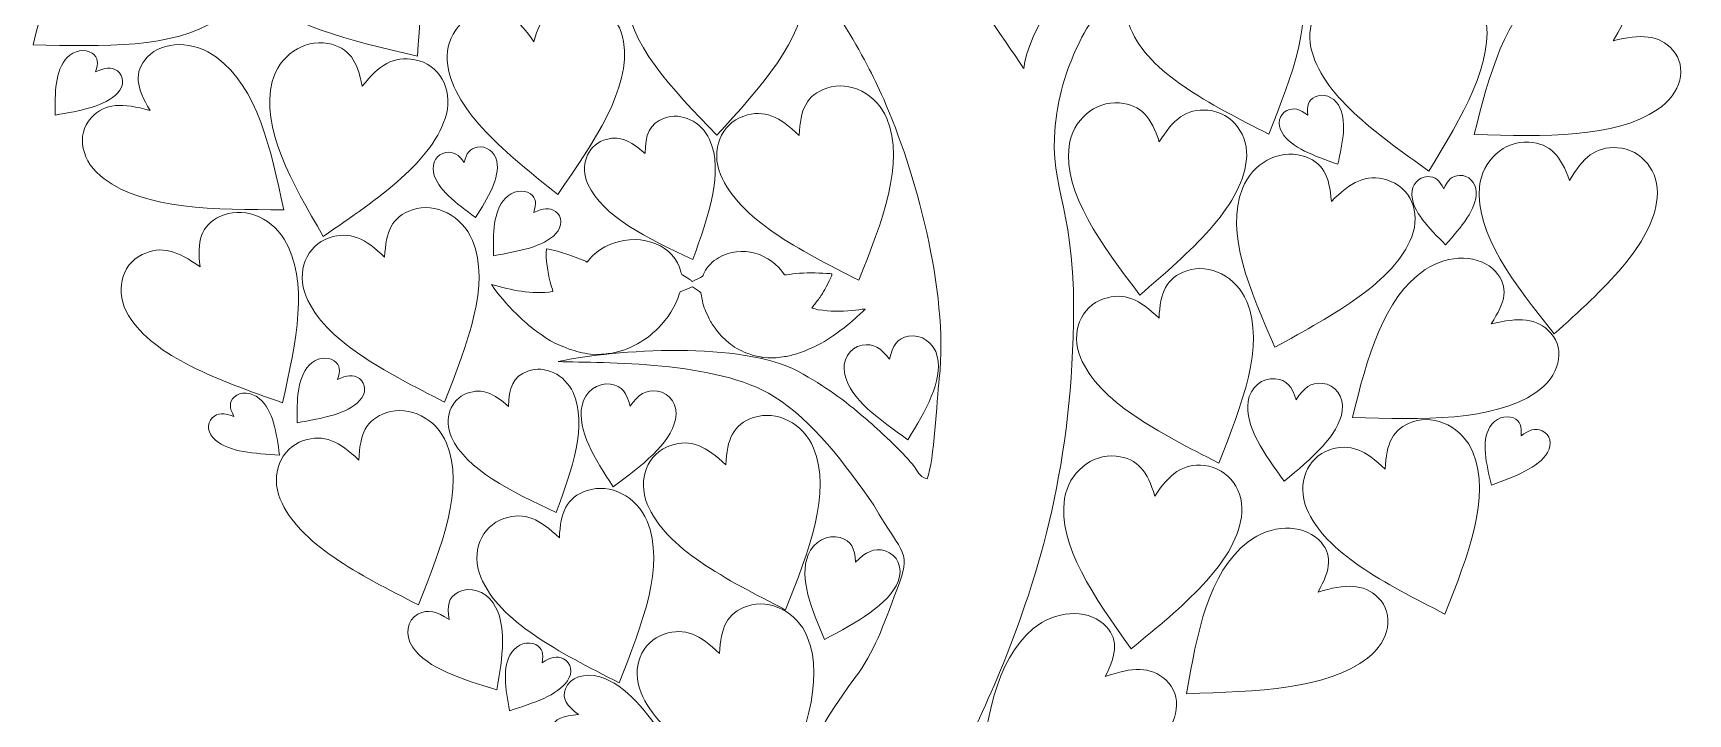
# Model space of a CAD drawing. Header units: centimetres. Extents: x -43.7 to 54.4, y -36.3 to 40.
# Drawn here: x 11.94 to 53.07, y -10.19 to 6.74 of the extents above; entities that cross this region are included whole.
import ezdxf

# ---------------------------------------------------------------- set-up
doc = ezdxf.new("R2010")
doc.units = ezdxf.units.CM
doc.header["$MEASUREMENT"] = 0
doc.layers.add('Layer 1', color=7, linetype='Continuous')

msp = doc.modelspace()

# ---------------------------------------------------------------- linework, layer by layer
at = {"layer": 'Layer 1', "color": 1, "lineweight": 9}
for points, knots in [([(34.7058, 19.96263), (33.8233, 20.14245), (31.81964, 20.88219), (30.5988, 19.05097), (30.5988, 19.05097), (30.49247, 18.89151), (29.99988, 16.45053), (29.77309, 15.8318), (29.77309, 15.8318), (29.71749, 15.78043), (29.68687, 15.66968), (29.67855, 15.45574), (29.67855, 15.45574), (29.64116, 14.49417), (29.99173, 14.30775), (30.44799, 13.57252), (30.44799, 13.57252), (30.69057, 13.18166), (33.49253, 9.90907), (34.62482, 8.68669), (34.62482, 8.68669), (35.21378, 7.83022), (36.57119, 5.85632), (36.57119, 5.85632), (36.57119, 5.85632), (36.62507, 6.73399), (37.85974, 8.46449), (38.42595, 9.06205), (38.42595, 9.06205), (38.84889, 9.5084), (39.22179, 9.86968), (39.73028, 10.1982), (39.73028, 10.1982), (40.09159, 10.43162), (43.32377, 11.0432), (43.79805, 11.0432), (43.79805, 11.0432), (43.91498, 11.00665), (44.14395, 10.95173), (44.56806, 10.82073), (44.56806, 10.82073), (44.02565, 10.71094), (43.34981, 10.3237), (42.90757, 10.20439), (42.90757, 10.20439), (42.58582, 10.11759), (42.42128, 10.05923), (42.11631, 9.95674), (42.11631, 9.95674), (41.7951, 9.84879), (40.14062, 8.7956), (39.85903, 8.70671), (39.85903, 8.70671), (39.86104, 8.70266), (39.86307, 8.69859), (39.86512, 8.69453), (39.86512, 8.69453), (39.46275, 8.32948), (38.36395, 7.29788), (38.06415, 6.73688), (38.06415, 6.73688), (37.78233, 6.20954), (37.50807, 5.53574), (37.38756, 4.75026), (37.38756, 4.75026), (37.11564, 2.97822), (37.81721, 2.58415), (37.80581, -0.12515), (37.80581, -0.12515), (37.78988, -3.91699), (36.98253, -6.69332), (35.96677, -9.16114), (35.96677, -9.16114), (35.60755, -10.03385), (35.17097, -10.86036), (34.81792, -11.82764), (34.81792, -11.82764), (34.05542, -13.91659), (33.78395, -14.43239), (33.23641, -16.98726), (33.23641, -16.98726), (32.64347, -19.75396), (32.49335, -22.79579), (33.25037, -25.6528), (33.25037, -25.6528), (33.35513, -26.0483), (33.51692, -26.30546), (33.58413, -26.69627), (33.58413, -26.69627), (33.10329, -26.69627), (32.80245, -26.7715), (32.4174, -26.78713), (32.4174, -26.78713), (31.99365, -26.80427), (31.53592, -26.7531), (31.11623, -26.7838), (31.11623, -26.7838), (30.42104, -26.83467), (30.07536, -26.88187), (29.29705, -26.87046), (29.29705, -26.87046), (29.29705, -26.87046), (28.85667, -26.8897), (28.85667, -26.8897), (28.85667, -26.8897), (28.71639, -26.92893), (28.79236, -26.89278), (28.71393, -26.9602), (28.71393, -26.9602), (28.71393, -26.9602), (27.15546, -26.9602), (27.15546, -26.9602), (27.15546, -26.9602), (27.15546, -26.9602), (27.24737, -24.79725), (27.24737, -24.79725), (27.24737, -24.79725), (27.5188, -22.25279), (27.51905, -21.56948), (28.16992, -18.92082), (28.16992, -18.92082), (28.93803, -15.79518), (30.67838, -11.54347), (32.36607, -9.29754), (32.36607, -9.29754), (32.85655, -8.6448), (33.06871, -8.01955), (33.41157, -7.10662), (33.41157, -7.10662), (33.78398, -6.11499), (33.59338, -6.31221), (32.84249, -5.00226), (32.84249, -5.00226), (32.11746, -3.96556), (31.32121, -2.90148), (30.35459, -2.29571), (30.35459, -2.29571), (28.93867, -1.40841), (26.14055, -1.4631), (24.99705, -1.43133), (24.99705, -1.43133), (26.40422, -1.11719), (29.58897, -0.92766), (30.94979, -1.67198), (30.94979, -1.67198), (31.67846, -2.07056), (32.04953, -2.35047), (32.66265, -2.87044), (32.66265, -2.87044), (32.93725, -3.10327), (33.56516, -3.69299), (33.79381, -3.97728), (33.79381, -3.97728), (33.96381, -4.18865), (33.93508, -4.26489), (34.16856, -4.34936), (34.16856, -4.34936), (34.33935, -3.86708), (34.40143, -2.43552), (34.46592, -1.84888), (34.46592, -1.84888), (34.70499, 0.32619), (33.85626, 3.34081), (33.0856, 5.09294), (33.0856, 5.09294), (32.94835, 5.40505), (32.81699, 5.6717), (32.67485, 5.9441), (32.67485, 5.9441), (31.95936, 7.31517), (30.92935, 8.70307), (29.94045, 9.71762), (29.94045, 9.71762), (29.43547, 10.23571), (26.33123, 10.58892), (25.90268, 10.86752), (25.90268, 10.86752), (25.9174, 10.86169), (25.91741, 10.86485), (25.91741, 10.86801), (25.91741, 10.86801), (24.62483, 10.82899), (22.46723, 9.3801), (21.76023, 7.94965), (21.76023, 7.94965), (21.78438, 7.94965), (21.80843, 7.95003), (21.83235, 7.9507), (21.83235, 7.9507), (21.76246, 7.92666), (21.76431, 7.90337), (21.76576, 7.87987), (21.76576, 7.87987), (21.9591, 8.0718), (21.90671, 8.10048), (22.00766, 8.43194), (22.00766, 8.43194), (22.1904, 9.03207), (22.4368, 9.55634), (22.76982, 10.03869), (22.76982, 10.03869), (24.88748, 13.1057), (28.24439, 11.50907), (28.97367, 11.48705), (28.97367, 11.48705), (28.72673, 11.98668), (28.53749, 12.48322), (28.29663, 13.03323), (28.29663, 13.03323), (28.06133, 13.57056), (27.85043, 14.10705), (27.68326, 14.66561), (27.68326, 14.66561), (26.88305, 17.33925), (26.43305, 19.89392), (26.87439, 22.41408), (26.87439, 22.41408), (27.48377, 20.1213), (28.77613, 16.77012), (28.77887, 16.76587), (28.77887, 16.76587), (29.01436, 18.13542), (29.89583, 19.58968), (30.87682, 20.25797), (30.87682, 20.25797), (32.34162, 21.25584), (33.65349, 20.34471), (34.7058, 19.96263)], [0, 0, 0, 0, 0.01724138, 0.01724138, 0.01724138, 0.01724138, 0.03448276, 0.03448276, 0.03448276, 0.03448276, 0.05172414, 0.05172414, 0.05172414, 0.05172414, 0.06896552, 0.06896552, 0.06896552, 0.06896552, 0.0862069, 0.0862069, 0.0862069, 0.0862069, 0.10344828, 0.10344828, 0.10344828, 0.10344828, 0.12068966, 0.12068966, 0.12068966, 0.12068966, 0.13793103, 0.13793103, 0.13793103, 0.13793103, 0.15517241, 0.15517241, 0.15517241, 0.15517241, 0.17241379, 0.17241379, 0.17241379, 0.17241379, 0.18965517, 0.18965517, 0.18965517, 0.18965517, 0.20689655, 0.20689655, 0.20689655, 0.20689655, 0.22413793, 0.22413793, 0.22413793, 0.22413793, 0.24137931, 0.24137931, 0.24137931, 0.24137931, 0.25862069, 0.25862069, 0.25862069, 0.25862069, 0.27586207, 0.27586207, 0.27586207, 0.27586207, 0.29310345, 0.29310345, 0.29310345, 0.29310345, 0.31034483, 0.31034483, 0.31034483, 0.31034483, 0.32758621, 0.32758621, 0.32758621, 0.32758621, 0.34482759, 0.34482759, 0.34482759, 0.34482759, 0.36206897, 0.36206897, 0.36206897, 0.36206897, 0.37931034, 0.37931034, 0.37931034, 0.37931034, 0.39655172, 0.39655172, 0.39655172, 0.39655172, 0.4137931, 0.4137931, 0.4137931, 0.4137931, 0.43103448, 0.43103448, 0.43103448, 0.43103448, 0.44827586, 0.44827586, 0.44827586, 0.44827586, 0.46551724, 0.46551724, 0.46551724, 0.46551724, 0.48275862, 0.48275862, 0.48275862, 0.48275862, 0.5, 0.5, 0.5, 0.5, 0.51724138, 0.51724138, 0.51724138, 0.51724138, 0.53448276, 0.53448276, 0.53448276, 0.53448276, 0.55172414, 0.55172414, 0.55172414, 0.55172414, 0.56896552, 0.56896552, 0.56896552, 0.56896552, 0.5862069, 0.5862069, 0.5862069, 0.5862069, 0.60344828, 0.60344828, 0.60344828, 0.60344828, 0.62068966, 0.62068966, 0.62068966, 0.62068966, 0.63793103, 0.63793103, 0.63793103, 0.63793103, 0.65517241, 0.65517241, 0.65517241, 0.65517241, 0.67241379, 0.67241379, 0.67241379, 0.67241379, 0.68965517, 0.68965517, 0.68965517, 0.68965517, 0.70689655, 0.70689655, 0.70689655, 0.70689655, 0.72413793, 0.72413793, 0.72413793, 0.72413793, 0.74137931, 0.74137931, 0.74137931, 0.74137931, 0.75862069, 0.75862069, 0.75862069, 0.75862069, 0.77586207, 0.77586207, 0.77586207, 0.77586207, 0.79310345, 0.79310345, 0.79310345, 0.79310345, 0.81034483, 0.81034483, 0.81034483, 0.81034483, 0.82758621, 0.82758621, 0.82758621, 0.82758621, 0.84482759, 0.84482759, 0.84482759, 0.84482759, 0.86206897, 0.86206897, 0.86206897, 0.86206897, 0.87931034, 0.87931034, 0.87931034, 0.87931034, 0.89655172, 0.89655172, 0.89655172, 0.89655172, 0.9137931, 0.9137931, 0.9137931, 0.9137931, 0.93103448, 0.93103448, 0.93103448, 0.93103448, 0.94827586, 0.94827586, 0.94827586, 0.94827586, 0.96551724, 0.96551724, 0.96551724, 0.96551724, 1, 1, 1, 1]), ([(18.97517, 9.28894), (18.81037, 9.91394), (18.83931, 10.2987), (19.28474, 10.58789), (19.28474, 10.58789), (19.77646, 10.90713), (20.52277, 10.73578), (20.95058, 10.20544), (20.95058, 10.20544), (21.72558, 9.24465), (21.6098, 7.7055), (21.49401, 6.16633), (21.49401, 6.16633), (19.82816, 6.54877), (18.16232, 6.93123), (17.3873, 7.89203), (17.3873, 7.89203), (16.9595, 8.42241), (17.01137, 9.11194), (17.50309, 9.43117), (17.50309, 9.43117), (17.94849, 9.72036), (18.36495, 9.62475), (18.97517, 9.28894)], [0, 0, 0, 0, 0.14285714, 0.14285714, 0.14285714, 0.14285714, 0.28571429, 0.28571429, 0.28571429, 0.28571429, 0.42857143, 0.42857143, 0.42857143, 0.42857143, 0.57142857, 0.57142857, 0.57142857, 0.57142857, 0.71428571, 0.71428571, 0.71428571, 0.71428571, 1, 1, 1, 1]), ([(15.39144, 8.78122), (16.0937, 8.94852), (16.53063, 8.93657), (16.87395, 8.55408), (16.87395, 8.55408), (17.25297, 8.13182), (17.08513, 7.46787), (16.49936, 7.07205), (16.49936, 7.07205), (15.43815, 6.35497), (13.69031, 6.40283), (11.94247, 6.45068), (11.94247, 6.45068), (12.31709, 7.93272), (12.69171, 9.41474), (13.75292, 10.13183), (13.75292, 10.13183), (14.3387, 10.52765), (15.12172, 10.50623), (15.50073, 10.08399), (15.50073, 10.08399), (15.84403, 9.70151), (15.75039, 9.33099), (15.39144, 8.78122)], [0, 0, 0, 0, 0.14285714, 0.14285714, 0.14285714, 0.14285714, 0.28571429, 0.28571429, 0.28571429, 0.28571429, 0.42857143, 0.42857143, 0.42857143, 0.42857143, 0.57142857, 0.57142857, 0.57142857, 0.57142857, 0.71428571, 0.71428571, 0.71428571, 0.71428571, 1, 1, 1, 1]), ([(41.17252, 7.82671), (41.20235, 8.46783), (41.34643, 8.83193), (41.86307, 9.00601), (41.86307, 9.00601), (42.43343, 9.19822), (43.10104, 8.85772), (43.35328, 8.24602), (43.35328, 8.24602), (43.81023, 7.13784), (43.23393, 5.68147), (42.65761, 4.22512), (42.65761, 4.22512), (41.16741, 4.98511), (39.6772, 5.74511), (39.22025, 6.85329), (39.22025, 6.85329), (38.96803, 7.46498), (39.22621, 8.11746), (39.79655, 8.30964), (39.79655, 8.30964), (40.31318, 8.48374), (40.68573, 8.29373), (41.17252, 7.82671)], [0, 0, 0, 0, 0.14285714, 0.14285714, 0.14285714, 0.14285714, 0.28571429, 0.28571429, 0.28571429, 0.28571429, 0.42857143, 0.42857143, 0.42857143, 0.42857143, 0.57142857, 0.57142857, 0.57142857, 0.57142857, 0.71428571, 0.71428571, 0.71428571, 0.71428571, 1, 1, 1, 1]), ([(28.90105, 8.03124), (29.17172, 8.62683), (29.44527, 8.92763), (29.99815, 8.93967), (29.99815, 8.93967), (30.60853, 8.95296), (31.10907, 8.43546), (31.11544, 7.78456), (31.11544, 7.78456), (31.12697, 6.60541), (30.03276, 5.40217), (28.93855, 4.19893), (28.93855, 4.19893), (27.82126, 5.35403), (26.70399, 6.50915), (26.69245, 7.68831), (26.69245, 7.68831), (26.68609, 8.33921), (27.1763, 8.87827), (27.78665, 8.89153), (27.78665, 8.89153), (28.33952, 8.90358), (28.61885, 8.61481), (28.90105, 8.03124)], [0, 0, 0, 0, 0.14285714, 0.14285714, 0.14285714, 0.14285714, 0.28571429, 0.28571429, 0.28571429, 0.28571429, 0.42857143, 0.42857143, 0.42857143, 0.42857143, 0.57142857, 0.57142857, 0.57142857, 0.57142857, 0.71428571, 0.71428571, 0.71428571, 0.71428571, 1, 1, 1, 1]), ([(45.80611, 7.06827), (45.94932, 7.69737), (46.15622, 8.0371), (46.69737, 8.13772), (46.69737, 8.13772), (47.2948, 8.2488), (47.89379, 7.82036), (48.03439, 7.18138), (48.03439, 7.18138), (48.28912, 6.02377), (47.46155, 4.6649), (46.63397, 3.30604), (46.63397, 3.30604), (45.29695, 4.26239), (43.95993, 5.21877), (43.70521, 6.37637), (43.70521, 6.37637), (43.56462, 7.01535), (43.93536, 7.62412), (44.53277, 7.73521), (44.53277, 7.73521), (45.07392, 7.83583), (45.40817, 7.59677), (45.80611, 7.06827)], [0, 0, 0, 0, 0.14285714, 0.14285714, 0.14285714, 0.14285714, 0.28571429, 0.28571429, 0.28571429, 0.28571429, 0.42857143, 0.42857143, 0.42857143, 0.42857143, 0.57142857, 0.57142857, 0.57142857, 0.57142857, 0.71428571, 0.71428571, 0.71428571, 0.71428571, 1, 1, 1, 1]), ([(51.21325, 6.54808), (51.9155, 6.71539), (52.35245, 6.70344), (52.69575, 6.32094), (52.69575, 6.32094), (53.07478, 5.89869), (52.90693, 5.23473), (52.32116, 4.8389), (52.32116, 4.8389), (51.25994, 4.12182), (49.51211, 4.16968), (47.76428, 4.21754), (47.76428, 4.21754), (48.13889, 5.69959), (48.5135, 7.18161), (49.57472, 7.89869), (49.57472, 7.89869), (50.16049, 8.29453), (50.94352, 8.27309), (51.32254, 7.85085), (51.32254, 7.85085), (51.66583, 7.46836), (51.5722, 7.09785), (51.21325, 6.54808)], [0, 0, 0, 0, 0.14285714, 0.14285714, 0.14285714, 0.14285714, 0.28571429, 0.28571429, 0.28571429, 0.28571429, 0.42857143, 0.42857143, 0.42857143, 0.42857143, 0.57142857, 0.57142857, 0.57142857, 0.57142857, 0.71428571, 0.71428571, 0.71428571, 0.71428571, 1, 1, 1, 1]), ([(24.38752, 6.52379), (24.56919, 7.14513), (24.79666, 7.47443), (25.34321, 7.54903), (25.34321, 7.54903), (25.94658, 7.63139), (26.51835, 7.17491), (26.61948, 6.53016), (26.61948, 6.53016), (26.80266, 5.36206), (25.89278, 4.04477), (24.98289, 2.72749), (24.98289, 2.72749), (23.70663, 3.7464), (22.43037, 4.7653), (22.24719, 5.93339), (22.24719, 5.93339), (22.14607, 6.57817), (22.55369, 7.16831), (23.15705, 7.25065), (23.15705, 7.25065), (23.70358, 7.32524), (24.02266, 7.07053), (24.38752, 6.52379)], [0, 0, 0, 0, 0.14285714, 0.14285714, 0.14285714, 0.14285714, 0.28571429, 0.28571429, 0.28571429, 0.28571429, 0.42857143, 0.42857143, 0.42857143, 0.42857143, 0.57142857, 0.57142857, 0.57142857, 0.57142857, 0.71428571, 0.71428571, 0.71428571, 0.71428571, 1, 1, 1, 1]), ([(20.12483, 5.41746), (20.54456, 5.94152), (20.88967, 6.17823), (21.43067, 6.07693), (21.43067, 6.07693), (22.02792, 5.96513), (22.37892, 5.3594), (22.21417, 4.72494), (22.21417, 4.72494), (21.9157, 3.57548), (20.53523, 2.62862), (19.15477, 1.68174), (19.15477, 1.68174), (18.37126, 3.03375), (17.58777, 4.38579), (17.88626, 5.53522), (17.88626, 5.53522), (18.05102, 6.1697), (18.66947, 6.59391), (19.26669, 6.48208), (19.26669, 6.48208), (19.8077, 6.3808), (20.00356, 6.0428), (20.12483, 5.41746)], [0, 0, 0, 0, 0.14285714, 0.14285714, 0.14285714, 0.14285714, 0.28571429, 0.28571429, 0.28571429, 0.28571429, 0.42857143, 0.42857143, 0.42857143, 0.42857143, 0.57142857, 0.57142857, 0.57142857, 0.57142857, 0.71428571, 0.71428571, 0.71428571, 0.71428571, 1, 1, 1, 1]), ([(13.49195, 5.77136), (13.72426, 5.88133), (13.87961, 5.90878), (14.03644, 5.79865), (14.03644, 5.79865), (14.20957, 5.67708), (14.21218, 5.43051), (14.04228, 5.24834), (14.04228, 5.24834), (13.73447, 4.91825), (13.11302, 4.80845), (12.49156, 4.69864), (12.49156, 4.69864), (12.48573, 5.24896), (12.47991, 5.79928), (12.78771, 6.12936), (12.78771, 6.12936), (12.95761, 6.31153), (13.23603, 6.36074), (13.40916, 6.23917), (13.40916, 6.23917), (13.56599, 6.12904), (13.56744, 5.99146), (13.49195, 5.77136)], [0, 0, 0, 0, 0.14285714, 0.14285714, 0.14285714, 0.14285714, 0.28571429, 0.28571429, 0.28571429, 0.28571429, 0.42857143, 0.42857143, 0.42857143, 0.42857143, 0.57142857, 0.57142857, 0.57142857, 0.57142857, 0.71428571, 0.71428571, 0.71428571, 0.71428571, 1, 1, 1, 1]), ([(14.84951, 4.81423), (14.51298, 5.3831), (14.43204, 5.76205), (14.78148, 6.14022), (14.78148, 6.14022), (15.16722, 6.55768), (15.93839, 6.55621), (16.5028, 6.13693), (16.5028, 6.13693), (17.5253, 5.37732), (17.84898, 3.86143), (18.17266, 2.34553), (18.17266, 2.34553), (16.45131, 2.34883), (14.72999, 2.35216), (13.70749, 3.11175), (13.70749, 3.11175), (13.14309, 3.53104), (12.99806, 4.21017), (13.38381, 4.62762), (13.38381, 4.62762), (13.73322, 5.00577), (14.16356, 5.00498), (14.84951, 4.81423)], [0, 0, 0, 0, 0.14285714, 0.14285714, 0.14285714, 0.14285714, 0.28571429, 0.28571429, 0.28571429, 0.28571429, 0.42857143, 0.42857143, 0.42857143, 0.42857143, 0.57142857, 0.57142857, 0.57142857, 0.57142857, 0.71428571, 0.71428571, 0.71428571, 0.71428571, 1, 1, 1, 1]), ([(30.98303, 4.19283), (31.01287, 4.83397), (31.15694, 5.19804), (31.67359, 5.37214), (31.67359, 5.37214), (32.24394, 5.56434), (32.91156, 5.22385), (33.1638, 4.61216), (33.1638, 4.61216), (33.62074, 3.50397), (33.04444, 2.04761), (32.46813, 0.59123), (32.46813, 0.59123), (30.97792, 1.35124), (29.48772, 2.11124), (29.03076, 3.21942), (29.03076, 3.21942), (28.77854, 3.83113), (29.03672, 4.48359), (29.60706, 4.67577), (29.60706, 4.67577), (30.12369, 4.84988), (30.49623, 4.65986), (30.98303, 4.19283)], [0, 0, 0, 0, 0.14285714, 0.14285714, 0.14285714, 0.14285714, 0.28571429, 0.28571429, 0.28571429, 0.28571429, 0.42857143, 0.42857143, 0.42857143, 0.42857143, 0.57142857, 0.57142857, 0.57142857, 0.57142857, 0.71428571, 0.71428571, 0.71428571, 0.71428571, 1, 1, 1, 1]), ([(39.93369, 4.03161), (40.28288, 4.59451), (40.59512, 4.86441), (41.14569, 4.81822), (41.14569, 4.81822), (41.7535, 4.76727), (42.18057, 4.20086), (42.09896, 3.55392), (42.09896, 3.55392), (41.95112, 2.38195), (40.70217, 1.30231), (39.4532, 0.22266), (39.4532, 0.22266), (38.49992, 1.48699), (37.54665, 2.75132), (37.69451, 3.92328), (37.69451, 3.92328), (37.77611, 4.57021), (38.33565, 5.0539), (38.94345, 5.00292), (38.94345, 5.00292), (39.494, 4.95675), (39.73232, 4.64067), (39.93369, 4.03161)], [0, 0, 0, 0, 0.14285714, 0.14285714, 0.14285714, 0.14285714, 0.28571429, 0.28571429, 0.28571429, 0.28571429, 0.42857143, 0.42857143, 0.42857143, 0.42857143, 0.57142857, 0.57142857, 0.57142857, 0.57142857, 0.71428571, 0.71428571, 0.71428571, 0.71428571, 1, 1, 1, 1]), ([(43.62926, 4.70116), (43.60241, 4.93252), (43.63275, 5.0697), (43.80789, 5.15572), (43.80789, 5.15572), (44.00123, 5.25067), (44.26069, 5.15895), (44.38702, 4.95102), (44.38702, 4.95102), (44.61588, 4.57432), (44.49447, 4.02557), (44.37305, 3.47683), (44.37305, 3.47683), (43.79393, 3.68152), (43.2148, 3.88624), (42.98593, 4.26294), (42.98593, 4.26294), (42.8596, 4.47089), (42.91401, 4.71672), (43.10734, 4.81167), (43.10734, 4.81167), (43.28247, 4.89769), (43.42726, 4.84652), (43.62926, 4.70116)], [0, 0, 0, 0, 0.14285714, 0.14285714, 0.14285714, 0.14285714, 0.28571429, 0.28571429, 0.28571429, 0.28571429, 0.42857143, 0.42857143, 0.42857143, 0.42857143, 0.57142857, 0.57142857, 0.57142857, 0.57142857, 0.71428571, 0.71428571, 0.71428571, 0.71428571, 1, 1, 1, 1]), ([(27.1536, 3.74106), (27.16016, 4.21581), (27.25791, 4.48782), (27.63583, 4.62631), (27.63583, 4.62631), (28.05303, 4.77918), (28.55506, 4.53993), (28.75642, 4.09223), (28.75642, 4.09223), (29.12118, 3.28119), (28.73017, 2.19318), (28.33913, 1.10516), (28.33913, 1.10516), (27.21854, 1.63923), (26.09796, 2.17331), (25.73319, 2.98434), (25.73319, 2.98434), (25.53184, 3.43204), (25.70701, 3.91946), (26.12421, 4.07235), (26.12421, 4.07235), (26.50211, 4.21083), (26.78226, 4.07733), (27.1536, 3.74106)], [0, 0, 0, 0, 0.14285714, 0.14285714, 0.14285714, 0.14285714, 0.28571429, 0.28571429, 0.28571429, 0.28571429, 0.42857143, 0.42857143, 0.42857143, 0.42857143, 0.57142857, 0.57142857, 0.57142857, 0.57142857, 0.71428571, 0.71428571, 0.71428571, 0.71428571, 1, 1, 1, 1]), ([(22.65949, 3.52145), (22.71458, 3.74887), (22.79128, 3.87119), (22.98791, 3.90551), (22.98791, 3.90551), (23.20498, 3.94342), (23.41991, 3.78579), (23.46763, 3.55366), (23.46763, 3.55366), (23.5541, 3.13312), (23.2473, 2.64389), (22.9405, 2.15469), (22.9405, 2.15469), (22.46078, 2.50654), (21.98105, 2.8584), (21.89458, 3.27893), (21.89458, 3.27893), (21.84687, 3.51107), (21.98431, 3.73025), (22.20138, 3.76815), (22.20138, 3.76815), (22.39802, 3.8025), (22.51794, 3.71455), (22.65949, 3.52145)], [0, 0, 0, 0, 0.14285714, 0.14285714, 0.14285714, 0.14285714, 0.28571429, 0.28571429, 0.28571429, 0.28571429, 0.42857143, 0.42857143, 0.42857143, 0.42857143, 0.57142857, 0.57142857, 0.57142857, 0.57142857, 0.71428571, 0.71428571, 0.71428571, 0.71428571, 1, 1, 1, 1]), ([(44.21294, 2.55215), (44.69215, 3.03489), (45.06328, 3.23866), (45.58942, 3.08832), (45.58942, 3.08832), (46.17025, 2.92234), (46.44798, 2.28771), (46.20934, 1.67179), (46.20934, 1.67179), (45.77703, 0.55595), (44.29247, -0.2592), (42.80791, -1.07437), (42.80791, -1.07437), (42.18798, 0.34219), (41.56806, 1.75871), (42.00036, 2.87455), (42.00036, 2.87455), (42.239, 3.4905), (42.90408, 3.85568), (43.48491, 3.6897), (43.48491, 3.6897), (44.01104, 3.53937), (44.16602, 3.18522), (44.21294, 2.55215)], [0, 0, 0, 0, 0.14285714, 0.14285714, 0.14285714, 0.14285714, 0.28571429, 0.28571429, 0.28571429, 0.28571429, 0.42857143, 0.42857143, 0.42857143, 0.42857143, 0.57142857, 0.57142857, 0.57142857, 0.57142857, 0.71428571, 0.71428571, 0.71428571, 0.71428571, 1, 1, 1, 1]), ([(50.13262, 3.07583), (50.46687, 3.64573), (50.77189, 3.92198), (51.32353, 3.88712), (51.32353, 3.88712), (51.93254, 3.84866), (52.37443, 3.29114), (52.30991, 2.64272), (52.30991, 2.64272), (52.19306, 1.46805), (50.97293, 0.36305), (49.75279, -0.74196), (49.75279, -0.74196), (48.76641, 0.50246), (47.78005, 1.74685), (47.8969, 2.92154), (47.8969, 2.92154), (47.96142, 3.56996), (48.50802, 4.06502), (49.11703, 4.02653), (49.11703, 4.02653), (49.66865, 3.99167), (49.91526, 3.68059), (50.13262, 3.07583)], [0, 0, 0, 0, 0.14285714, 0.14285714, 0.14285714, 0.14285714, 0.28571429, 0.28571429, 0.28571429, 0.28571429, 0.42857143, 0.42857143, 0.42857143, 0.42857143, 0.57142857, 0.57142857, 0.57142857, 0.57142857, 0.71428571, 0.71428571, 0.71428571, 0.71428571, 1, 1, 1, 1]), ([(47.00938, 2.86457), (47.10319, 3.08193), (47.20015, 3.19247), (47.40042, 3.19992), (47.40042, 3.19992), (47.62152, 3.20815), (47.80663, 3.02339), (47.81361, 2.78755), (47.81361, 2.78755), (47.82627, 2.36031), (47.43837, 1.91816), (47.05047, 1.476), (47.05047, 1.476), (46.63729, 1.88834), (46.22412, 2.30071), (46.21146, 2.72796), (46.21146, 2.72796), (46.20448, 2.9638), (46.37826, 3.16188), (46.59935, 3.17012), (46.59935, 3.17012), (46.79962, 3.17757), (46.90292, 3.07447), (47.00938, 2.86457)], [0, 0, 0, 0, 0.14285714, 0.14285714, 0.14285714, 0.14285714, 0.28571429, 0.28571429, 0.28571429, 0.28571429, 0.42857143, 0.42857143, 0.42857143, 0.42857143, 0.57142857, 0.57142857, 0.57142857, 0.57142857, 0.71428571, 0.71428571, 0.71428571, 0.71428571, 1, 1, 1, 1]), ([(20.6811, 1.16566), (20.71093, 1.80678), (20.85501, 2.17087), (21.37166, 2.34495), (21.37166, 2.34495), (21.94202, 2.53715), (22.60964, 2.19667), (22.86186, 1.58497), (22.86186, 1.58497), (23.31881, 0.47679), (22.74251, -0.97959), (22.16621, -2.43595), (22.16621, -2.43595), (20.67598, -1.67594), (19.18578, -0.91594), (18.72883, 0.19224), (18.72883, 0.19224), (18.47661, 0.80394), (18.73479, 1.4564), (19.30514, 1.64858), (19.30514, 1.64858), (19.82176, 1.82268), (20.19431, 1.63268), (20.6811, 1.16566)], [0, 0, 0, 0, 0.14285714, 0.14285714, 0.14285714, 0.14285714, 0.28571429, 0.28571429, 0.28571429, 0.28571429, 0.42857143, 0.42857143, 0.42857143, 0.42857143, 0.57142857, 0.57142857, 0.57142857, 0.57142857, 0.71428571, 0.71428571, 0.71428571, 0.71428571, 1, 1, 1, 1]), ([(24.38496, 2.27464), (24.61727, 2.38461), (24.77262, 2.41207), (24.92944, 2.30195), (24.92944, 2.30195), (25.10258, 2.18035), (25.10519, 1.93381), (24.93529, 1.75162), (24.93529, 1.75162), (24.62748, 1.42156), (24.00602, 1.31174), (23.38456, 1.20193), (23.38456, 1.20193), (23.37874, 1.75225), (23.37291, 2.30257), (23.68071, 2.63264), (23.68071, 2.63264), (23.85062, 2.81483), (24.12903, 2.86404), (24.30217, 2.74245), (24.30217, 2.74245), (24.45899, 2.63233), (24.46045, 2.49474), (24.38496, 2.27464)], [0, 0, 0, 0, 0.14285714, 0.14285714, 0.14285714, 0.14285714, 0.28571429, 0.28571429, 0.28571429, 0.28571429, 0.42857143, 0.42857143, 0.42857143, 0.42857143, 0.57142857, 0.57142857, 0.57142857, 0.57142857, 0.71428571, 0.71428571, 0.71428571, 0.71428571, 1, 1, 1, 1]), ([(16.09224, 0.92456), (16.01842, 1.56291), (16.10232, 1.94137), (16.58566, 2.17849), (16.58566, 2.17849), (17.11924, 2.44028), (17.83496, 2.187), (18.18322, 1.61317), (18.18322, 1.61317), (18.81418, 0.57357), (18.4785, -0.94029), (18.14283, -2.45415), (18.14283, -2.45415), (16.54523, -1.8888), (14.94767, -1.32343), (14.31673, -0.28384), (14.31673, -0.28384), (13.96845, 0.28999), (14.11881, 0.96821), (14.6524, 1.22999), (14.6524, 1.22999), (15.13571, 1.46711), (15.53511, 1.32579), (16.09224, 0.92456)], [0, 0, 0, 0, 0.14285714, 0.14285714, 0.14285714, 0.14285714, 0.28571429, 0.28571429, 0.28571429, 0.28571429, 0.42857143, 0.42857143, 0.42857143, 0.42857143, 0.57142857, 0.57142857, 0.57142857, 0.57142857, 0.71428571, 0.71428571, 0.71428571, 0.71428571, 1, 1, 1, 1]), ([(32.62566, -0.13536), (32.62566, -0.13536), (32.62679, -0.12284), (32.62679, -0.12284), (32.62679, -0.12284), (32.539, -0.12313), (32.40114, -0.15397), (32.30772, -0.16184), (32.30772, -0.16184), (32.00154, -0.18759), (31.76538, -0.18916), (31.45758, -0.13935), (31.45758, -0.13935), (31.4063, -0.13104), (31.3609, -0.11036), (31.30166, -0.10502), (31.30166, -0.10502), (31.3105, -0.05756), (31.34204, -0.0386), (31.37274, -0.00083), (31.37274, -0.00083), (31.48593, 0.13836), (31.48928, 0.15954), (31.57459, 0.28257), (31.57459, 0.28257), (31.60608, 0.32803), (31.79233, 0.67599), (31.79695, 0.72289), (31.79695, 0.72289), (31.80107, 0.76452), (31.80454, 0.74926), (31.75274, 0.75744), (31.75274, 0.75744), (31.73415, 0.76037), (31.68735, 0.76171), (31.66584, 0.76301), (31.66584, 0.76301), (31.41855, 0.77793), (31.14384, 0.78403), (30.90308, 0.75893), (30.90308, 0.75893), (30.81432, 0.74965), (30.66613, 0.72086), (30.62055, 0.72319), (30.62055, 0.72319), (30.28068, 1.25869), (29.5465, 1.48901), (28.97783, 1.15189), (28.97783, 1.15189), (28.83741, 1.06866), (28.69911, 0.93098), (28.62731, 0.78992), (28.62731, 0.78992), (28.59051, 0.71767), (28.61117, 0.69718), (28.52971, 0.65843), (28.52971, 0.65843), (28.49979, 0.64418), (28.4083, 0.60034), (28.32909, 0.56491), (28.32909, 0.56491), (28.30541, 0.5814), (28.28321, 0.59745), (28.26485, 0.60899), (28.26485, 0.60899), (28.26485, 0.60899), (28.09434, 0.71701), (28.09434, 0.71701), (28.09434, 0.71701), (28.04051, 0.75577), (28.06228, 0.73478), (28.04678, 0.79936), (28.04678, 0.79936), (27.88957, 1.45259), (27.10121, 1.77782), (26.34382, 1.50567), (26.34382, 1.50567), (26.07282, 1.40831), (25.87213, 1.25715), (25.71855, 1.04412), (25.71855, 1.04412), (25.61433, 1.10254), (25.35757, 1.19115), (25.23571, 1.23235), (25.23571, 1.23235), (25.12403, 1.2701), (24.83108, 1.36168), (24.70392, 1.37062), (24.70392, 1.37062), (24.6792, 1.0977), (24.73663, 0.79978), (24.79304, 0.54527), (24.79304, 0.54527), (24.80935, 0.47157), (24.85246, 0.38404), (24.86499, 0.31063), (24.86499, 0.31063), (24.3007, 0.23582), (23.85131, 0.34495), (23.33891, 0.48899), (23.33891, 0.48899), (23.35109, 0.43041), (23.73091, -0.01689), (23.78928, -0.07796), (23.78928, -0.07796), (23.93739, -0.23293), (24.05308, -0.33948), (24.21127, -0.48257), (24.21127, -0.48257), (24.2483, -0.5161), (24.28605, -0.5463), (24.32761, -0.57881), (24.32761, -0.57881), (24.51384, -0.72463), (24.86938, -0.98305), (25.10669, -1.05168), (25.10669, -1.05168), (25.10969, -1.05085), (25.11301, -1.05102), (25.116, -1.0524), (25.116, -1.0524), (25.116, -1.0524), (25.26527, -1.12), (25.26527, -1.12), (25.26527, -1.12), (25.26527, -1.12), (25.2669, -1.12089), (25.2669, -1.12089), (25.2669, -1.12089), (25.44125, -1.16998), (25.59763, -1.22493), (25.80055, -1.24333), (25.80055, -1.24333), (25.80055, -1.24333), (25.97604, -1.2546), (25.97604, -1.2546), (25.97604, -1.2546), (26.00442, -1.24915), (26.04392, -1.25141), (26.12907, -1.24442), (26.12907, -1.24442), (26.68979, -1.19839), (27.12866, -0.94762), (27.48935, -0.58888), (27.48935, -0.58888), (27.70407, -0.37533), (27.91949, -0.04057), (28.00466, 0.24835), (28.00466, 0.24835), (28.02773, 0.32659), (28.00871, 0.30034), (28.08961, 0.32985), (28.08961, 0.32985), (28.13839, 0.34763), (28.15736, 0.35813), (28.20705, 0.37767), (28.20705, 0.37767), (28.24603, 0.39298), (28.28793, 0.41434), (28.3301, 0.43278), (28.3301, 0.43278), (28.3301, 0.43278), (28.50968, 0.31355), (28.50968, 0.31355), (28.50968, 0.31355), (28.55828, 0.27802), (28.55159, 0.21816), (28.56329, 0.15574), (28.56329, 0.15574), (28.60531, -0.0678), (28.63167, -0.11435), (28.72791, -0.3265), (28.72791, -0.3265), (28.77386, -0.4278), (28.82814, -0.50779), (28.89285, -0.59872), (28.89285, -0.59872), (28.98853, -0.7332), (29.0978, -0.84671), (29.22539, -0.95483), (29.22539, -0.95483), (29.34718, -1.05797), (29.52017, -1.15837), (29.67948, -1.21947), (29.67948, -1.21947), (29.85584, -1.28705), (29.86622, -1.28058), (30.02132, -1.31213), (30.02132, -1.31213), (30.02132, -1.31213), (30.05441, -1.32219), (30.05441, -1.32219), (30.05441, -1.32219), (30.05519, -1.32126), (30.0644, -1.32458), (30.06677, -1.32479), (30.06677, -1.32479), (30.06677, -1.32479), (30.20585, -1.3366), (30.20585, -1.3366), (30.20585, -1.3366), (30.40122, -1.35034), (30.55788, -1.30635), (30.66508, -1.30604), (30.66508, -1.30604), (30.66508, -1.30604), (30.78217, -1.27771), (30.78217, -1.27771), (30.78217, -1.27771), (30.78217, -1.27771), (30.78191, -1.2765), (30.78191, -1.2765), (30.78191, -1.2765), (30.82677, -1.26127), (30.88176, -1.25084), (30.92804, -1.23634), (30.92804, -1.23634), (31.15642, -1.16461), (31.50145, -1.00529), (31.69153, -0.8779), (31.69153, -0.8779), (31.89709, -0.74018), (32.02858, -0.6495), (32.23419, -0.48233), (32.23419, -0.48233), (32.23419, -0.48233), (32.38401, -0.35022), (32.38401, -0.35022), (32.38401, -0.35022), (32.42716, -0.30884), (32.60174, -0.14717), (32.62566, -0.13536)], [0, 0, 0, 0, 0.01694915, 0.01694915, 0.01694915, 0.01694915, 0.03389831, 0.03389831, 0.03389831, 0.03389831, 0.05084746, 0.05084746, 0.05084746, 0.05084746, 0.06779661, 0.06779661, 0.06779661, 0.06779661, 0.08474576, 0.08474576, 0.08474576, 0.08474576, 0.10169492, 0.10169492, 0.10169492, 0.10169492, 0.11864407, 0.11864407, 0.11864407, 0.11864407, 0.13559322, 0.13559322, 0.13559322, 0.13559322, 0.15254237, 0.15254237, 0.15254237, 0.15254237, 0.16949153, 0.16949153, 0.16949153, 0.16949153, 0.18644068, 0.18644068, 0.18644068, 0.18644068, 0.20338983, 0.20338983, 0.20338983, 0.20338983, 0.22033898, 0.22033898, 0.22033898, 0.22033898, 0.23728814, 0.23728814, 0.23728814, 0.23728814, 0.25423729, 0.25423729, 0.25423729, 0.25423729, 0.27118644, 0.27118644, 0.27118644, 0.27118644, 0.28813559, 0.28813559, 0.28813559, 0.28813559, 0.30508475, 0.30508475, 0.30508475, 0.30508475, 0.3220339, 0.3220339, 0.3220339, 0.3220339, 0.33898305, 0.33898305, 0.33898305, 0.33898305, 0.3559322, 0.3559322, 0.3559322, 0.3559322, 0.37288136, 0.37288136, 0.37288136, 0.37288136, 0.38983051, 0.38983051, 0.38983051, 0.38983051, 0.40677966, 0.40677966, 0.40677966, 0.40677966, 0.42372881, 0.42372881, 0.42372881, 0.42372881, 0.44067797, 0.44067797, 0.44067797, 0.44067797, 0.45762712, 0.45762712, 0.45762712, 0.45762712, 0.47457627, 0.47457627, 0.47457627, 0.47457627, 0.49152542, 0.49152542, 0.49152542, 0.49152542, 0.50847458, 0.50847458, 0.50847458, 0.50847458, 0.52542373, 0.52542373, 0.52542373, 0.52542373, 0.54237288, 0.54237288, 0.54237288, 0.54237288, 0.55932203, 0.55932203, 0.55932203, 0.55932203, 0.57627119, 0.57627119, 0.57627119, 0.57627119, 0.59322034, 0.59322034, 0.59322034, 0.59322034, 0.61016949, 0.61016949, 0.61016949, 0.61016949, 0.62711864, 0.62711864, 0.62711864, 0.62711864, 0.6440678, 0.6440678, 0.6440678, 0.6440678, 0.66101695, 0.66101695, 0.66101695, 0.66101695, 0.6779661, 0.6779661, 0.6779661, 0.6779661, 0.69491525, 0.69491525, 0.69491525, 0.69491525, 0.71186441, 0.71186441, 0.71186441, 0.71186441, 0.72881356, 0.72881356, 0.72881356, 0.72881356, 0.74576271, 0.74576271, 0.74576271, 0.74576271, 0.76271186, 0.76271186, 0.76271186, 0.76271186, 0.77966102, 0.77966102, 0.77966102, 0.77966102, 0.79661017, 0.79661017, 0.79661017, 0.79661017, 0.81355932, 0.81355932, 0.81355932, 0.81355932, 0.83050847, 0.83050847, 0.83050847, 0.83050847, 0.84745763, 0.84745763, 0.84745763, 0.84745763, 0.86440678, 0.86440678, 0.86440678, 0.86440678, 0.88135593, 0.88135593, 0.88135593, 0.88135593, 0.89830508, 0.89830508, 0.89830508, 0.89830508, 0.91525424, 0.91525424, 0.91525424, 0.91525424, 0.93220339, 0.93220339, 0.93220339, 0.93220339, 0.94915254, 0.94915254, 0.94915254, 0.94915254, 0.96610169, 0.96610169, 0.96610169, 0.96610169, 1, 1, 1, 1]), ([(48.18285, -0.49394), (48.88511, -0.32661), (49.32206, -0.33858), (49.66536, -0.72107), (49.66536, -0.72107), (50.04438, -1.14332), (49.87655, -1.80728), (49.29077, -2.20309), (49.29077, -2.20309), (48.22955, -2.9202), (46.48172, -2.87233), (44.73389, -2.82447), (44.73389, -2.82447), (45.10849, -1.34242), (45.48311, 0.1396), (46.54433, 0.85668), (46.54433, 0.85668), (47.13011, 1.25251), (47.91314, 1.23107), (48.29214, 0.80882), (48.29214, 0.80882), (48.63544, 0.42636), (48.5418, 0.05585), (48.18285, -0.49394)], [0, 0, 0, 0, 0.14285714, 0.14285714, 0.14285714, 0.14285714, 0.28571429, 0.28571429, 0.28571429, 0.28571429, 0.42857143, 0.42857143, 0.42857143, 0.42857143, 0.57142857, 0.57142857, 0.57142857, 0.57142857, 0.71428571, 0.71428571, 0.71428571, 0.71428571, 1, 1, 1, 1]), ([(39.9287, -0.35242), (39.95854, 0.28871), (40.10262, 0.6528), (40.61927, 0.82688), (40.61927, 0.82688), (41.18962, 1.01907), (41.85724, 0.6786), (42.10947, 0.06689), (42.10947, 0.06689), (42.56641, -1.04129), (41.99012, -2.49763), (41.41381, -3.95402), (41.41381, -3.95402), (39.9236, -3.19401), (38.43339, -2.43401), (37.97644, -1.32584), (37.97644, -1.32584), (37.72422, -0.71412), (37.98239, -0.06168), (38.55274, 0.13052), (38.55274, 0.13052), (39.06936, 0.30462), (39.44192, 0.11462), (39.9287, -0.35242)], [0, 0, 0, 0, 0.14285714, 0.14285714, 0.14285714, 0.14285714, 0.28571429, 0.28571429, 0.28571429, 0.28571429, 0.42857143, 0.42857143, 0.42857143, 0.42857143, 0.57142857, 0.57142857, 0.57142857, 0.57142857, 0.71428571, 0.71428571, 0.71428571, 0.71428571, 1, 1, 1, 1]), ([(33.23151, -1.37278), (33.30497, -1.03726), (33.41362, -0.85563), (33.70136, -0.80018), (33.70136, -0.80018), (34.01903, -0.73894), (34.33992, -0.96503), (34.41765, -1.30482), (34.41765, -1.30482), (34.55846, -1.92039), (34.12382, -2.64691), (33.68916, -3.37345), (33.68916, -3.37345), (32.97288, -2.86879), (32.25661, -2.36414), (32.11579, -1.74854), (32.11579, -1.74854), (32.03807, -1.40875), (32.23278, -1.08327), (32.55043, -1.02203), (32.55043, -1.02203), (32.83817, -0.96657), (33.01724, -1.09273), (33.23151, -1.37278)], [0, 0, 0, 0, 0.14285714, 0.14285714, 0.14285714, 0.14285714, 0.28571429, 0.28571429, 0.28571429, 0.28571429, 0.42857143, 0.42857143, 0.42857143, 0.42857143, 0.57142857, 0.57142857, 0.57142857, 0.57142857, 0.71428571, 0.71428571, 0.71428571, 0.71428571, 1, 1, 1, 1]), ([(19.50773, -1.87912), (19.74003, -1.76915), (19.8954, -1.7417), (20.05222, -1.85183), (20.05222, -1.85183), (20.22535, -1.9734), (20.22795, -2.21995), (20.05805, -2.40215), (20.05805, -2.40215), (19.75025, -2.73221), (19.12879, -2.84203), (18.50734, -2.95183), (18.50734, -2.95183), (18.5015, -2.40151), (18.49568, -1.8512), (18.80348, -1.52113), (18.80348, -1.52113), (18.9734, -1.33893), (19.25181, -1.28974), (19.42494, -1.41131), (19.42494, -1.41131), (19.58176, -1.52144), (19.58321, -1.65902), (19.50773, -1.87912)], [0, 0, 0, 0, 0.14285714, 0.14285714, 0.14285714, 0.14285714, 0.28571429, 0.28571429, 0.28571429, 0.28571429, 0.42857143, 0.42857143, 0.42857143, 0.42857143, 0.57142857, 0.57142857, 0.57142857, 0.57142857, 0.71428571, 0.71428571, 0.71428571, 0.71428571, 1, 1, 1, 1]), ([(23.76097, -2.55108), (23.76752, -2.07632), (23.86528, -1.80433), (24.2432, -1.66584), (24.2432, -1.66584), (24.6604, -1.51295), (25.16242, -1.75221), (25.36378, -2.1999), (25.36378, -2.1999), (25.72856, -3.01093), (25.33753, -4.09896), (24.9465, -5.18699), (24.9465, -5.18699), (23.8259, -4.6529), (22.70533, -4.11883), (22.34055, -3.30779), (22.34055, -3.30779), (22.1392, -2.86009), (22.31437, -2.37267), (22.73158, -2.21978), (22.73158, -2.21978), (23.10948, -2.08129), (23.38962, -2.21481), (23.76097, -2.55108)], [0, 0, 0, 0, 0.14285714, 0.14285714, 0.14285714, 0.14285714, 0.28571429, 0.28571429, 0.28571429, 0.28571429, 0.42857143, 0.42857143, 0.42857143, 0.42857143, 0.57142857, 0.57142857, 0.57142857, 0.57142857, 0.71428571, 0.71428571, 0.71428571, 0.71428571, 1, 1, 1, 1]), ([(26.78089, -2.54014), (26.99102, -2.25306), (27.16869, -2.12036), (27.4591, -2.16366), (27.4591, -2.16366), (27.77971, -2.21144), (27.98173, -2.52687), (27.91004, -2.8677), (27.91004, -2.8677), (27.78016, -3.48513), (27.06947, -4.01601), (26.35878, -4.54687), (26.35878, -4.54687), (25.90785, -3.84284), (25.45692, -3.1388), (25.58681, -2.52135), (25.58681, -2.52135), (25.6585, -2.18051), (25.97688, -1.94268), (26.29749, -1.99047), (26.29749, -1.99047), (26.58789, -2.03377), (26.70062, -2.20978), (26.78089, -2.54014)], [0, 0, 0, 0, 0.14285714, 0.14285714, 0.14285714, 0.14285714, 0.28571429, 0.28571429, 0.28571429, 0.28571429, 0.42857143, 0.42857143, 0.42857143, 0.42857143, 0.57142857, 0.57142857, 0.57142857, 0.57142857, 0.71428571, 0.71428571, 0.71428571, 0.71428571, 1, 1, 1, 1]), ([(43.33657, -2.38042), (43.52828, -2.08347), (43.69732, -1.94224), (43.99001, -1.97122), (43.99001, -1.97122), (44.31313, -2.00323), (44.5347, -2.30824), (44.48462, -2.65206), (44.48462, -2.65206), (44.39386, -3.27494), (43.71774, -3.83983), (43.04161, -4.40474), (43.04161, -4.40474), (42.547, -3.7239), (42.05239, -3.04307), (42.14314, -2.42019), (42.14314, -2.42019), (42.19324, -2.07638), (42.49614, -1.8233), (42.81926, -1.85531), (42.81926, -1.85531), (43.11196, -1.88428), (43.2356, -2.05449), (43.33657, -2.38042)], [0, 0, 0, 0, 0.14285714, 0.14285714, 0.14285714, 0.14285714, 0.28571429, 0.28571429, 0.28571429, 0.28571429, 0.42857143, 0.42857143, 0.42857143, 0.42857143, 0.57142857, 0.57142857, 0.57142857, 0.57142857, 0.71428571, 0.71428571, 0.71428571, 0.71428571, 1, 1, 1, 1]), ([(16.93192, -2.7925), (16.82537, -2.57976), (16.80619, -2.44101), (16.94266, -2.3115), (16.94266, -2.3115), (17.09331, -2.1685), (17.37217, -2.18506), (17.56515, -2.3484), (17.56515, -2.3484), (17.9147, -2.64434), (17.99137, -3.19933), (18.06801, -3.75432), (18.06801, -3.75432), (17.44553, -3.71741), (16.82305, -3.68051), (16.47348, -3.38456), (16.47348, -3.38456), (16.28052, -3.22121), (16.24617, -2.97257), (16.39683, -2.82957), (16.39683, -2.82957), (16.53327, -2.70008), (16.6889, -2.70928), (16.93192, -2.7925)], [0, 0, 0, 0, 0.14285714, 0.14285714, 0.14285714, 0.14285714, 0.28571429, 0.28571429, 0.28571429, 0.28571429, 0.42857143, 0.42857143, 0.42857143, 0.42857143, 0.57142857, 0.57142857, 0.57142857, 0.57142857, 0.71428571, 0.71428571, 0.71428571, 0.71428571, 1, 1, 1, 1]), ([(20.03729, -3.87914), (20.06714, -3.23801), (20.21121, -2.87393), (20.72786, -2.69984), (20.72786, -2.69984), (21.29821, -2.50764), (21.96583, -2.84814), (22.21805, -3.45984), (22.21805, -3.45984), (22.675, -4.56801), (22.09871, -6.02438), (21.5224, -7.48074), (21.5224, -7.48074), (20.03219, -6.72074), (18.54199, -5.96074), (18.08504, -4.85256), (18.08504, -4.85256), (17.83281, -4.24087), (18.09098, -3.5884), (18.66133, -3.39622), (18.66133, -3.39622), (19.17796, -3.22212), (19.55051, -3.41212), (20.03729, -3.87914)], [0, 0, 0, 0, 0.14285714, 0.14285714, 0.14285714, 0.14285714, 0.28571429, 0.28571429, 0.28571429, 0.28571429, 0.42857143, 0.42857143, 0.42857143, 0.42857143, 0.57142857, 0.57142857, 0.57142857, 0.57142857, 0.71428571, 0.71428571, 0.71428571, 0.71428571, 1, 1, 1, 1]), ([(29.1616, -4.00117), (29.19144, -3.36003), (29.33552, -2.99595), (29.85215, -2.82186), (29.85215, -2.82186), (30.4225, -2.62966), (31.09013, -2.97015), (31.34236, -3.58185), (31.34236, -3.58185), (31.79931, -4.69002), (31.223, -6.14639), (30.64669, -7.60277), (30.64669, -7.60277), (29.15649, -6.84276), (27.66628, -6.08274), (27.20934, -4.97457), (27.20934, -4.97457), (26.9571, -4.36287), (27.21528, -3.71042), (27.78563, -3.51822), (27.78563, -3.51822), (28.30226, -3.34413), (28.67482, -3.53412), (29.1616, -4.00117)], [0, 0, 0, 0, 0.14285714, 0.14285714, 0.14285714, 0.14285714, 0.28571429, 0.28571429, 0.28571429, 0.28571429, 0.42857143, 0.42857143, 0.42857143, 0.42857143, 0.57142857, 0.57142857, 0.57142857, 0.57142857, 0.71428571, 0.71428571, 0.71428571, 0.71428571, 1, 1, 1, 1]), ([(45.54992, -4.10625), (45.57976, -3.46512), (45.72383, -3.10104), (46.24047, -2.92694), (46.24047, -2.92694), (46.81082, -2.73474), (47.47845, -3.07523), (47.73067, -3.68693), (47.73067, -3.68693), (48.18763, -4.79511), (47.61132, -6.25147), (47.03502, -7.70786), (47.03502, -7.70786), (45.5448, -6.94785), (44.05461, -6.18784), (43.59766, -5.07966), (43.59766, -5.07966), (43.34543, -4.46796), (43.6036, -3.8155), (44.17395, -3.6233), (44.17395, -3.6233), (44.69058, -3.44921), (45.06313, -3.63921), (45.54992, -4.10625)], [0, 0, 0, 0, 0.14285714, 0.14285714, 0.14285714, 0.14285714, 0.28571429, 0.28571429, 0.28571429, 0.28571429, 0.42857143, 0.42857143, 0.42857143, 0.42857143, 0.57142857, 0.57142857, 0.57142857, 0.57142857, 0.71428571, 0.71428571, 0.71428571, 0.71428571, 1, 1, 1, 1]), ([(48.9271, -3.27634), (49.12929, -3.12708), (49.27509, -3.07238), (49.45398, -3.15214), (49.45398, -3.15214), (49.65149, -3.24019), (49.71077, -3.48113), (49.58632, -3.68996), (49.58632, -3.68996), (49.36088, -4.06827), (48.77763, -4.28707), (48.19437, -4.50585), (48.19437, -4.50585), (48.06203, -3.96802), (47.92971, -3.43022), (48.15516, -3.0519), (48.15516, -3.0519), (48.2796, -2.84309), (48.5409, -2.74506), (48.7384, -2.83313), (48.7384, -2.83313), (48.9173, -2.91286), (48.95039, -3.04732), (48.9271, -3.27634)], [0, 0, 0, 0, 0.14285714, 0.14285714, 0.14285714, 0.14285714, 0.28571429, 0.28571429, 0.28571429, 0.28571429, 0.42857143, 0.42857143, 0.42857143, 0.42857143, 0.57142857, 0.57142857, 0.57142857, 0.57142857, 0.71428571, 0.71428571, 0.71428571, 0.71428571, 1, 1, 1, 1]), ([(39.82483, -4.77663), (40.18977, -4.22154), (40.50951, -3.95857), (41.05862, -4.01679), (41.05862, -4.01679), (41.6648, -4.08105), (42.07579, -4.65667), (41.976, -5.30159), (41.976, -5.30159), (41.79522, -6.46997), (40.51625, -7.5219), (39.23728, -8.57387), (39.23728, -8.57387), (38.31989, -7.28906), (37.40251, -6.00424), (37.58329, -4.83585), (37.58329, -4.83585), (37.68309, -4.19091), (38.25607, -3.71965), (38.86225, -3.78391), (38.86225, -3.78391), (39.41135, -3.84212), (39.64069, -4.16334), (39.82483, -4.77663)], [0, 0, 0, 0, 0.14285714, 0.14285714, 0.14285714, 0.14285714, 0.28571429, 0.28571429, 0.28571429, 0.28571429, 0.42857143, 0.42857143, 0.42857143, 0.42857143, 0.57142857, 0.57142857, 0.57142857, 0.57142857, 0.71428571, 0.71428571, 0.71428571, 0.71428571, 1, 1, 1, 1]), ([(25.02313, -5.81652), (25.05296, -5.17537), (25.19704, -4.81131), (25.71368, -4.63721), (25.71368, -4.63721), (26.28404, -4.44501), (26.95165, -4.7855), (27.20388, -5.3972), (27.20388, -5.3972), (27.66084, -6.50537), (27.08452, -7.96173), (26.50822, -9.41812), (26.50822, -9.41812), (25.018, -8.65811), (23.52781, -7.8981), (23.07086, -6.78993), (23.07086, -6.78993), (22.81862, -6.17822), (23.07681, -5.52576), (23.64715, -5.33356), (23.64715, -5.33356), (24.16379, -5.1595), (24.53634, -5.34947), (25.02313, -5.81652)], [0, 0, 0, 0, 0.14285714, 0.14285714, 0.14285714, 0.14285714, 0.28571429, 0.28571429, 0.28571429, 0.28571429, 0.42857143, 0.42857143, 0.42857143, 0.42857143, 0.57142857, 0.57142857, 0.57142857, 0.57142857, 0.71428571, 0.71428571, 0.71428571, 0.71428571, 1, 1, 1, 1]), ([(32.38545, -6.41652), (32.64374, -6.16186), (32.8427, -6.05519), (33.1219, -6.13789), (33.1219, -6.13789), (33.43017, -6.2292), (33.57396, -6.56852), (33.44292, -6.89532), (33.44292, -6.89532), (33.20552, -7.48737), (32.40972, -7.91403), (31.61391, -8.34068), (31.61391, -8.34068), (31.29289, -7.58323), (30.97189, -6.82579), (31.20928, -6.23374), (31.20928, -6.23374), (31.34033, -5.90696), (31.69685, -5.7158), (32.00509, -5.8071), (32.00509, -5.8071), (32.28429, -5.88979), (32.36455, -6.07916), (32.38545, -6.41652)], [0, 0, 0, 0, 0.14285714, 0.14285714, 0.14285714, 0.14285714, 0.28571429, 0.28571429, 0.28571429, 0.28571429, 0.42857143, 0.42857143, 0.42857143, 0.42857143, 0.57142857, 0.57142857, 0.57142857, 0.57142857, 0.71428571, 0.71428571, 0.71428571, 0.71428571, 1, 1, 1, 1]), ([(43.88062, -7.16327), (44.56881, -6.95539), (45.0057, -6.94187), (45.37691, -7.30352), (45.37691, -7.30352), (45.78671, -7.70276), (45.66897, -8.37506), (45.11411, -8.80414), (45.11411, -8.80414), (44.10892, -9.58151), (42.36133, -9.63561), (40.61373, -9.68971), (40.61373, -9.68971), (40.87653, -8.18907), (41.13933, -6.68846), (42.14453, -5.9111), (42.14453, -5.9111), (42.69939, -5.48198), (43.4823, -5.45774), (43.8921, -5.85698), (43.8921, -5.85698), (44.2633, -6.21863), (44.19761, -6.59377), (43.88062, -7.16327)], [0, 0, 0, 0, 0.14285714, 0.14285714, 0.14285714, 0.14285714, 0.28571429, 0.28571429, 0.28571429, 0.28571429, 0.42857143, 0.42857143, 0.42857143, 0.42857143, 0.57142857, 0.57142857, 0.57142857, 0.57142857, 0.71428571, 0.71428571, 0.71428571, 0.71428571, 1, 1, 1, 1]), ([(22.28383, -7.84364), (22.2262, -7.50571), (22.25995, -7.30251), (22.51024, -7.16557), (22.51024, -7.16557), (22.78655, -7.01437), (23.17456, -7.13308), (23.37633, -7.43054), (23.37633, -7.43054), (23.74185, -7.96944), (23.60681, -8.78225), (23.47178, -9.59504), (23.47178, -9.59504), (22.6057, -9.33006), (21.73962, -9.06506), (21.3741, -8.52617), (21.3741, -8.52617), (21.17233, -8.22872), (21.23282, -7.86457), (21.50913, -7.71337), (21.50913, -7.71337), (21.7594, -7.57643), (21.97592, -7.64267), (22.28383, -7.84364)], [0, 0, 0, 0, 0.14285714, 0.14285714, 0.14285714, 0.14285714, 0.28571429, 0.28571429, 0.28571429, 0.28571429, 0.42857143, 0.42857143, 0.42857143, 0.42857143, 0.57142857, 0.57142857, 0.57142857, 0.57142857, 0.71428571, 0.71428571, 0.71428571, 0.71428571, 1, 1, 1, 1]), ([(29.00573, -8.69111), (29.03557, -8.05), (29.17964, -7.6859), (29.69628, -7.51182), (29.69628, -7.51182), (30.26665, -7.31962), (30.93426, -7.66012), (31.18649, -8.27181), (31.18649, -8.27181), (31.64344, -9.37999), (31.06713, -10.83635), (30.49083, -12.29273), (30.49083, -12.29273), (29.00063, -11.53272), (27.51041, -10.77271), (27.05346, -9.66455), (27.05346, -9.66455), (26.80124, -9.05282), (27.05942, -8.40038), (27.62976, -8.20819), (27.62976, -8.20819), (28.14639, -8.03409), (28.51894, -8.22408), (29.00573, -8.69111)], [0, 0, 0, 0, 0.14285714, 0.14285714, 0.14285714, 0.14285714, 0.28571429, 0.28571429, 0.28571429, 0.28571429, 0.42857143, 0.42857143, 0.42857143, 0.42857143, 0.57142857, 0.57142857, 0.57142857, 0.57142857, 0.71428571, 0.71428571, 0.71428571, 0.71428571, 1, 1, 1, 1]), ([(38.59355, -9.2612), (39.27172, -9.0291), (39.70763, -9.00008), (40.09502, -9.3483), (40.09502, -9.3483), (40.52269, -9.73269), (40.43566, -10.4086), (39.90081, -10.85701), (39.90081, -10.85701), (38.93184, -11.66938), (37.18812, -11.78541), (35.44441, -11.90143), (35.44441, -11.90143), (35.63862, -10.3927), (35.83285, -8.88394), (36.8018, -8.07157), (36.8018, -8.07157), (37.33667, -7.62315), (38.11787, -7.57118), (38.54552, -7.95556), (38.54552, -7.95556), (38.93288, -8.30375), (38.88433, -8.68092), (38.59355, -9.2612)], [0, 0, 0, 0, 0.14285714, 0.14285714, 0.14285714, 0.14285714, 0.28571429, 0.28571429, 0.28571429, 0.28571429, 0.42857143, 0.42857143, 0.42857143, 0.42857143, 0.57142857, 0.57142857, 0.57142857, 0.57142857, 0.71428571, 0.71428571, 0.71428571, 0.71428571, 1, 1, 1, 1]), ([(24.59537, -8.92104), (24.8068, -8.78212), (24.95589, -8.73481), (25.12938, -8.82335), (25.12938, -8.82335), (25.32093, -8.92116), (25.36464, -9.16466), (25.22698, -9.36693), (25.22698, -9.36693), (24.9776, -9.73336), (24.38125, -9.92267), (23.78487, -10.11197), (23.78487, -10.11197), (23.68728, -9.5684), (23.58968, -9.02483), (23.83907, -8.65839), (23.83907, -8.65839), (23.97672, -8.45612), (24.2439, -8.37131), (24.43542, -8.46909), (24.43542, -8.46909), (24.6089, -8.55767), (24.63332, -8.69355), (24.59537, -8.92104)], [0, 0, 0, 0, 0.14285714, 0.14285714, 0.14285714, 0.14285714, 0.28571429, 0.28571429, 0.28571429, 0.28571429, 0.42857143, 0.42857143, 0.42857143, 0.42857143, 0.57142857, 0.57142857, 0.57142857, 0.57142857, 0.71428571, 0.71428571, 0.71428571, 0.71428571, 1, 1, 1, 1]), ([(25.50189, -10.21008), (25.20905, -9.98638), (25.08494, -9.81263), (25.17417, -9.56502), (25.17417, -9.56502), (25.27266, -9.29167), (25.65496, -9.15937), (26.02751, -9.26964), (26.02751, -9.26964), (26.70241, -9.46945), (27.19889, -10.16445), (27.69537, -10.85947), (27.69537, -10.85947), (26.84201, -11.15485), (25.98866, -11.45023), (25.31374, -11.25042), (25.31374, -11.25042), (24.9412, -11.14014), (24.71878, -10.82877), (24.81727, -10.55542), (24.81727, -10.55542), (24.90649, -10.30782), (25.11983, -10.23399), (25.50189, -10.21008)], [0, 0, 0, 0, 0.14285714, 0.14285714, 0.14285714, 0.14285714, 0.28571429, 0.28571429, 0.28571429, 0.28571429, 0.42857143, 0.42857143, 0.42857143, 0.42857143, 0.57142857, 0.57142857, 0.57142857, 0.57142857, 0.71428571, 0.71428571, 0.71428571, 0.71428571, 1, 1, 1, 1])]:
    msp.add_open_spline(points, degree=3, knots=knots, dxfattribs=at)

doc.saveas('drawing.dxf')
